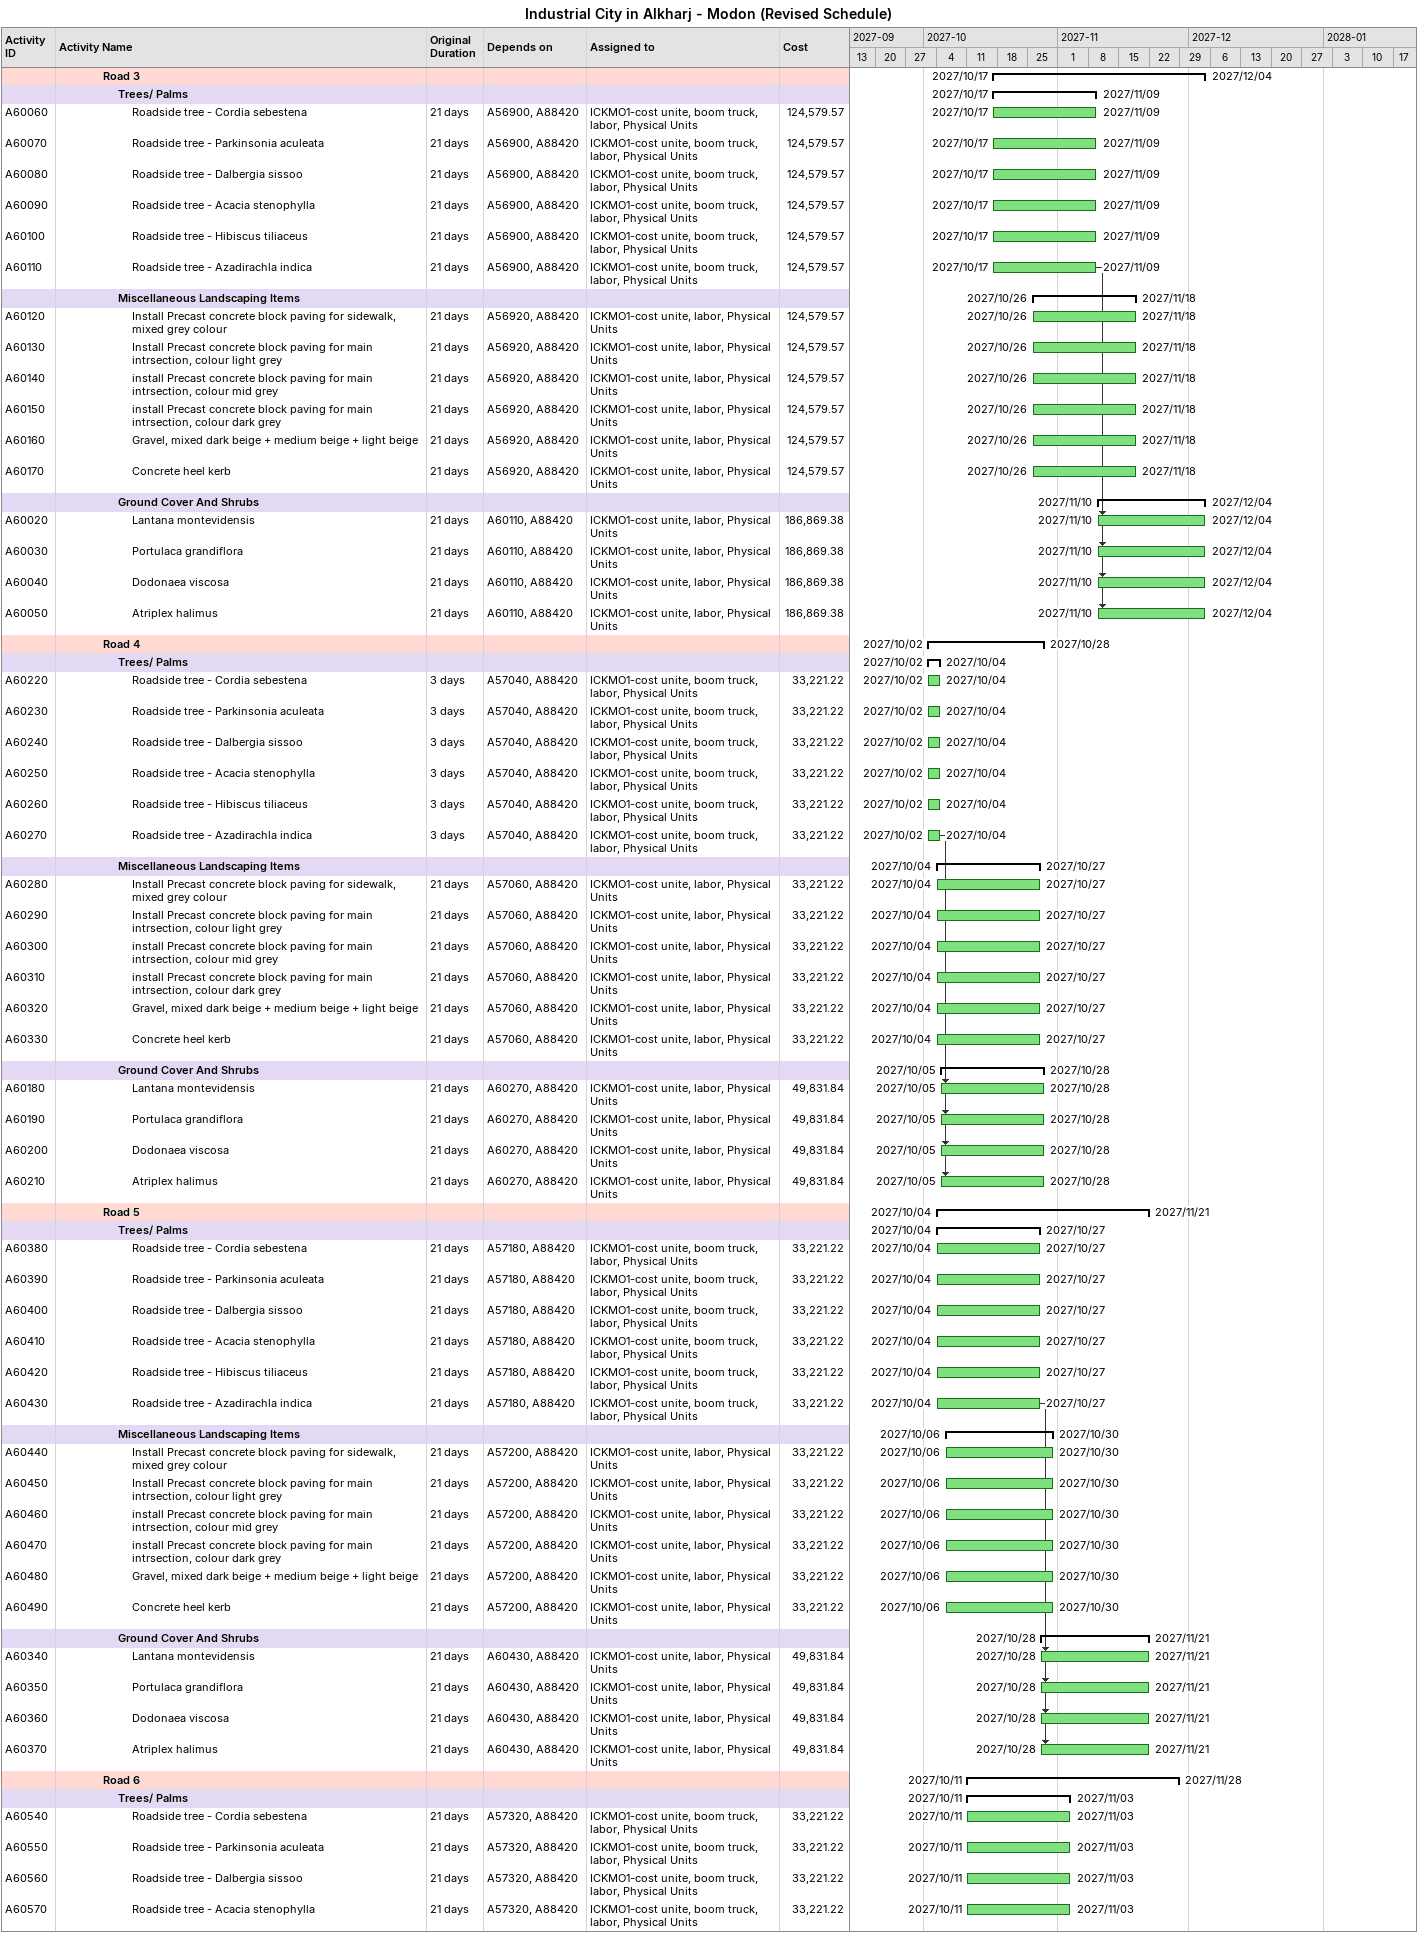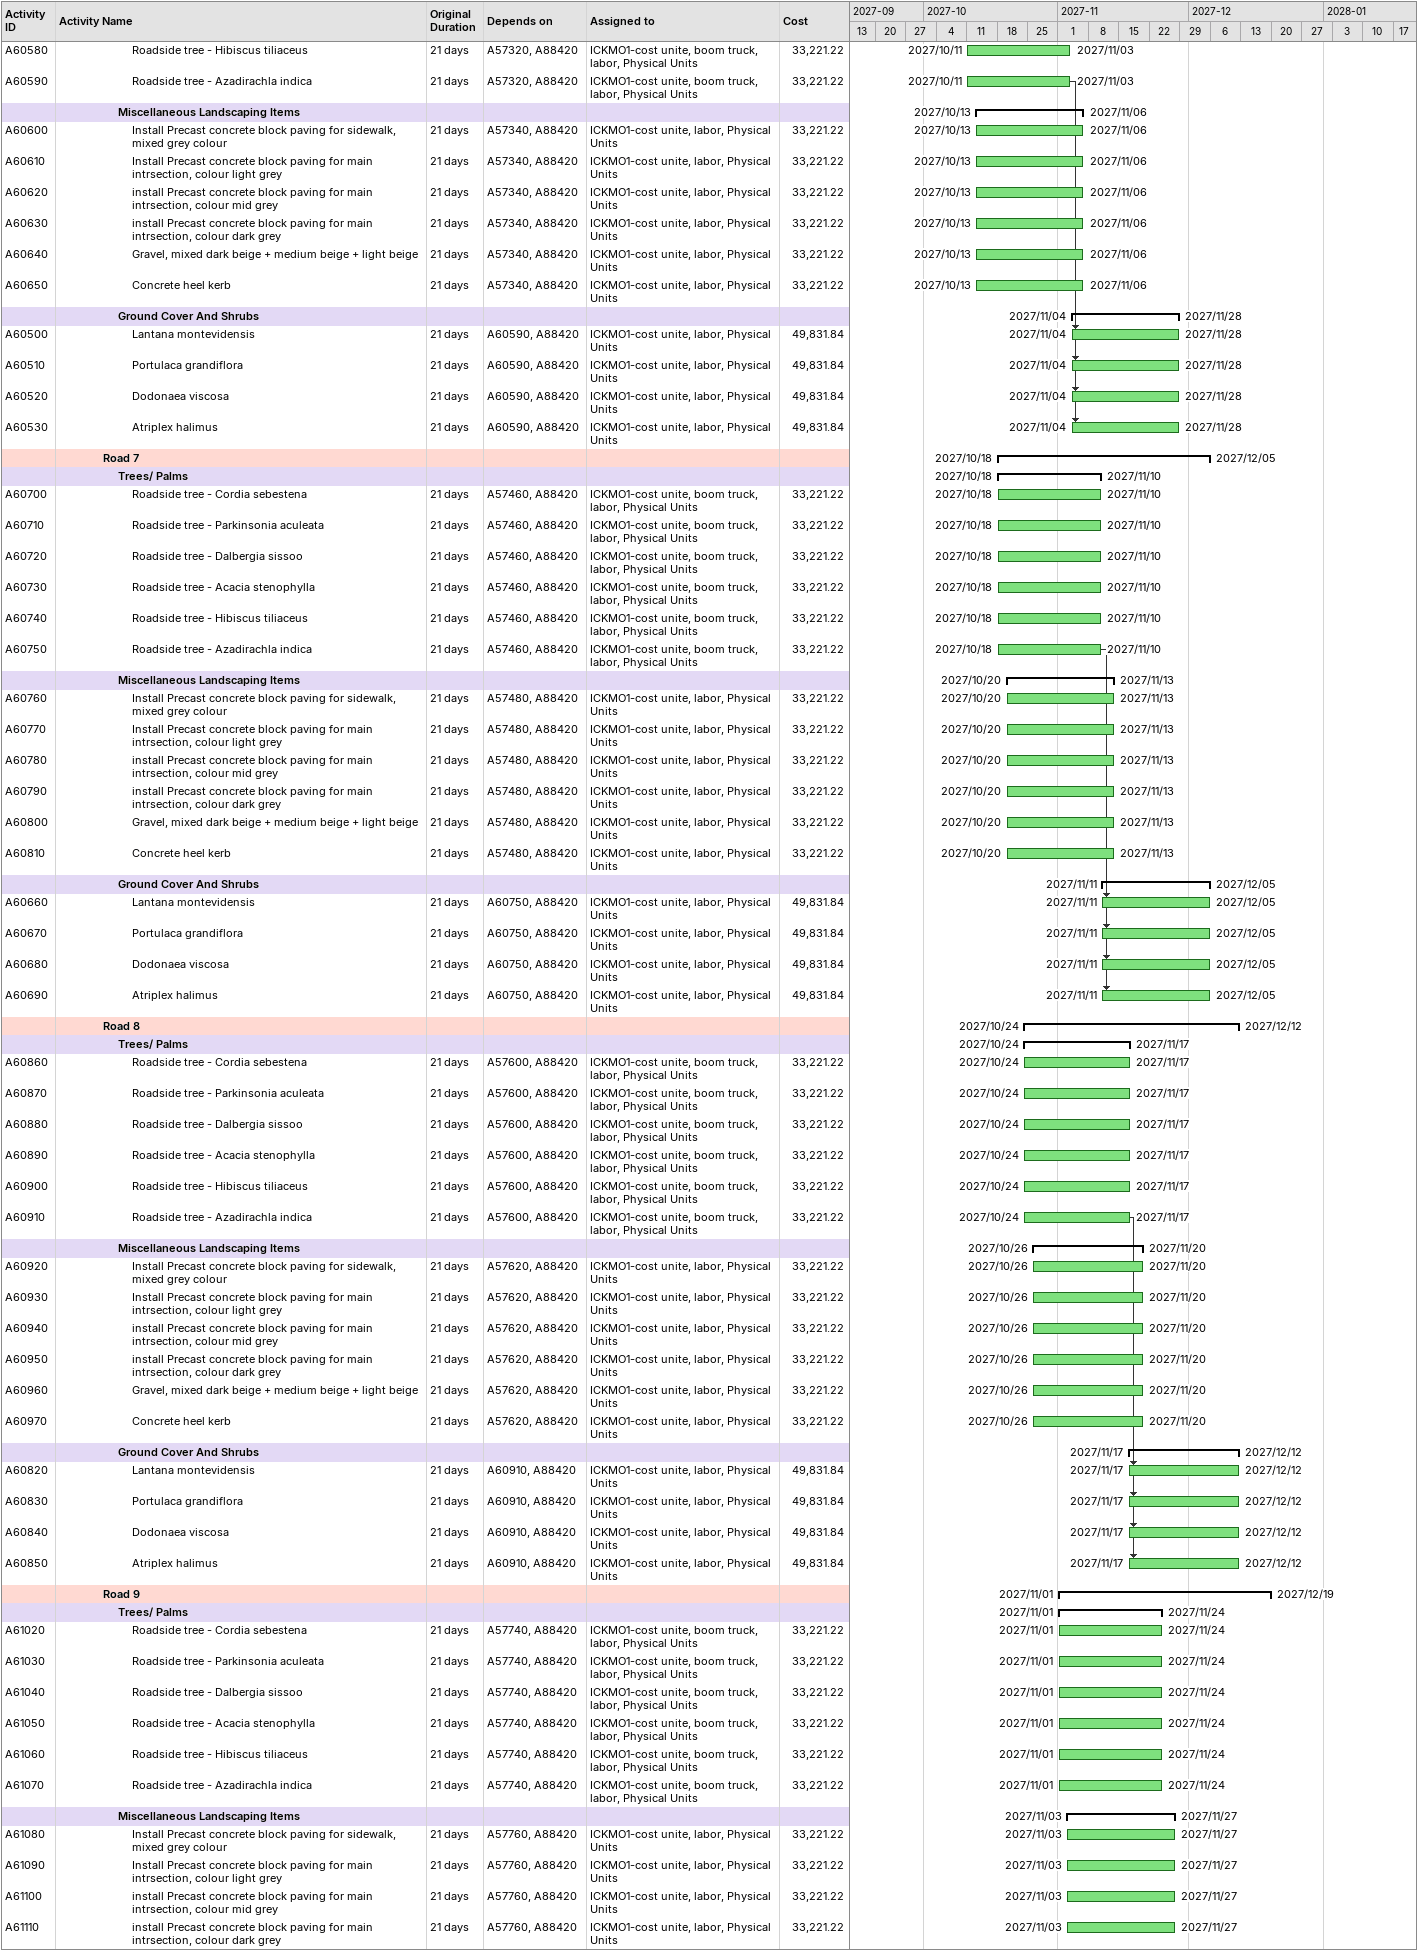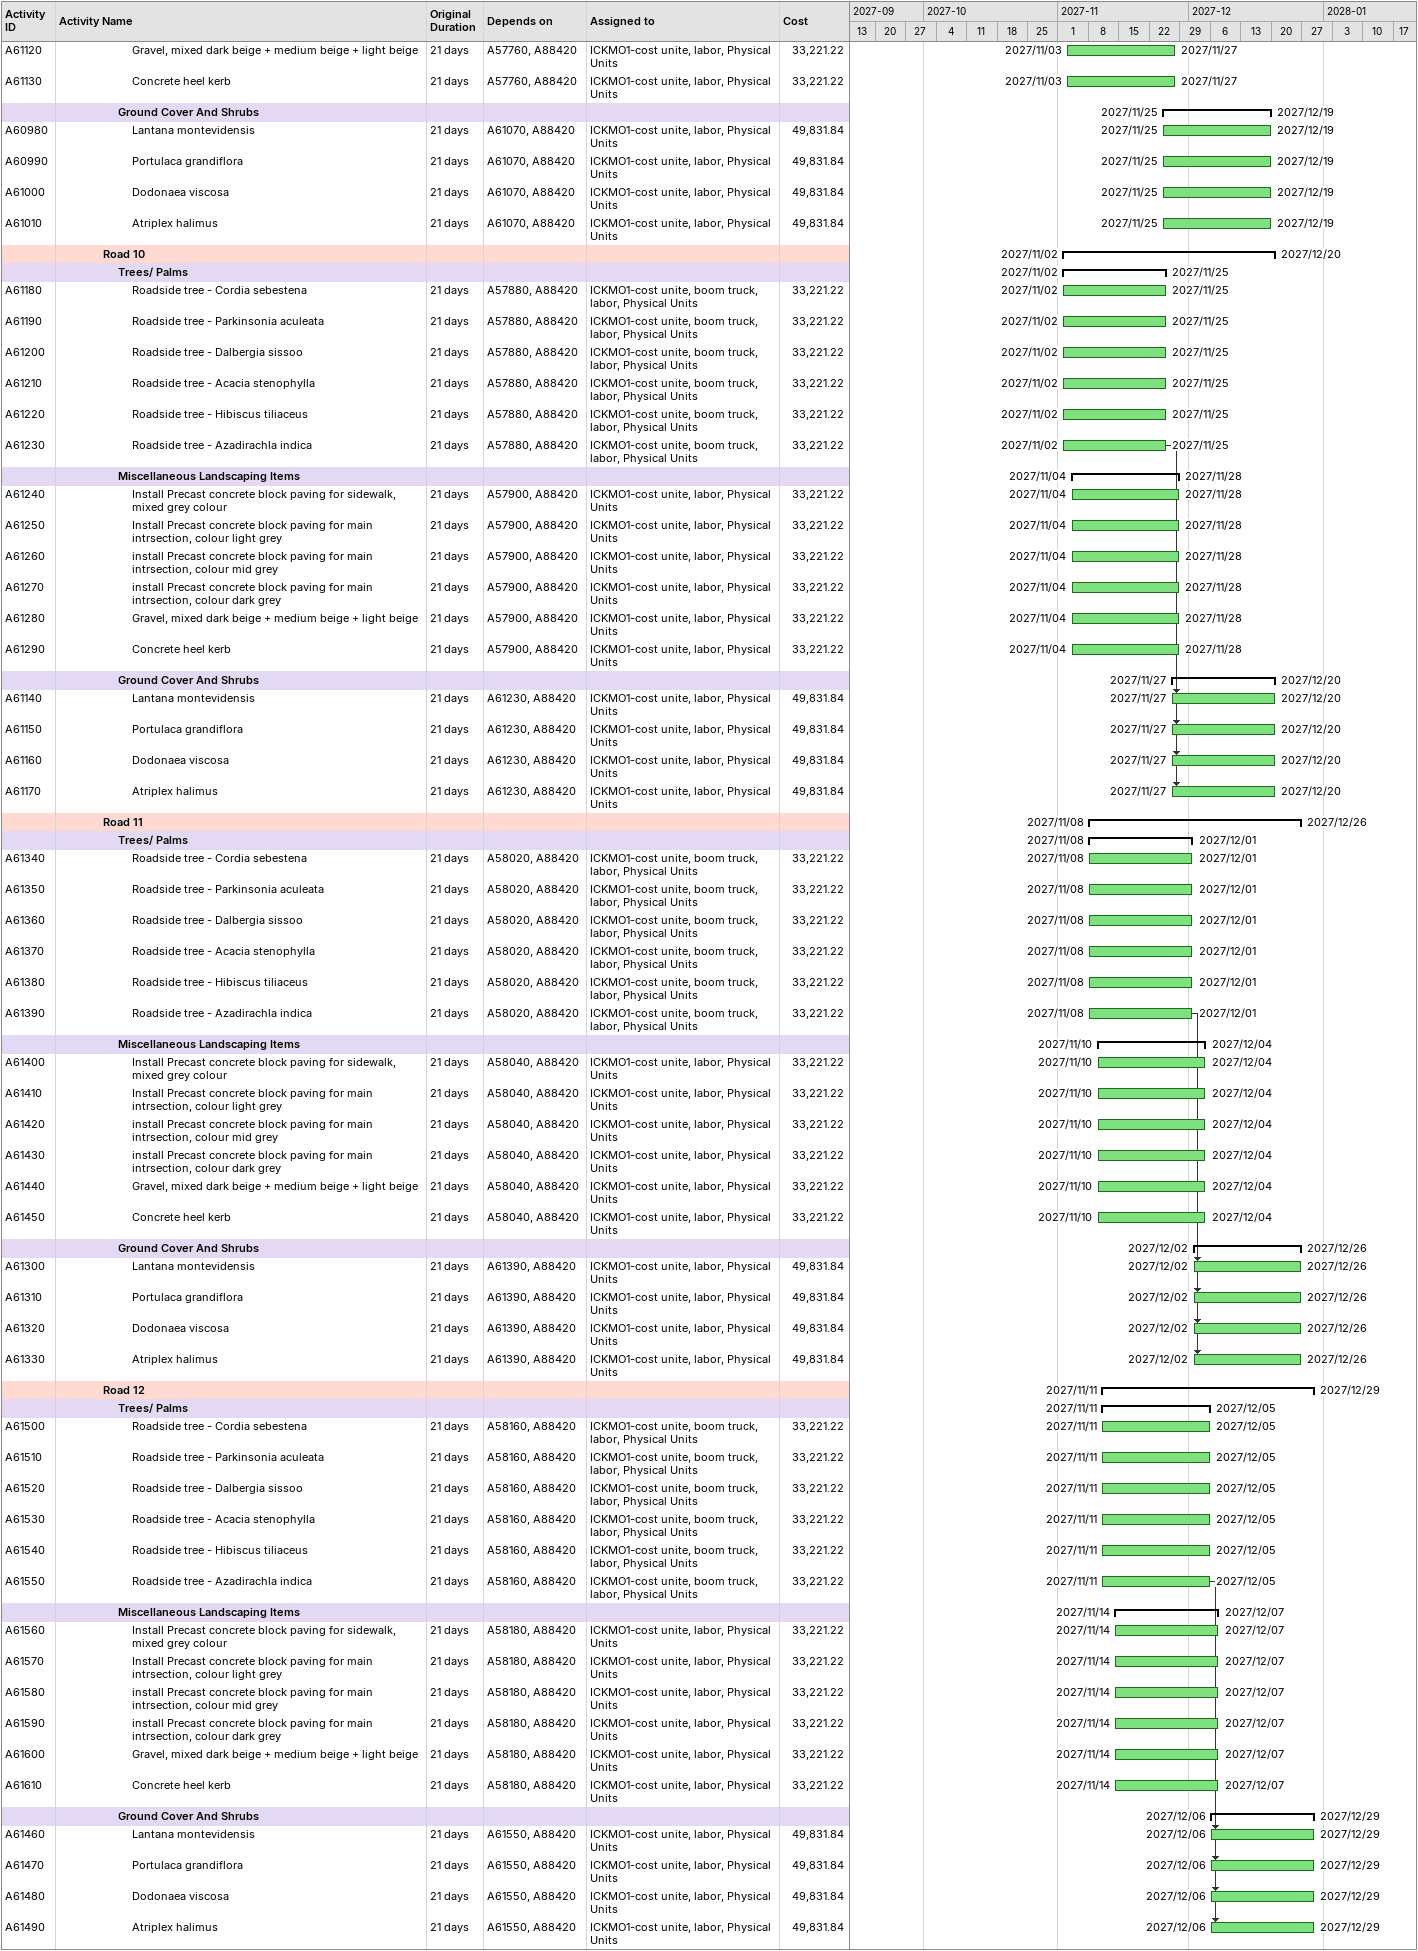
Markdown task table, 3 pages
Industrial City in Alkharj - Modon (Revised Schedule)

| ID | Level | Task | Original duration | Start | Finish | Predecessors | Resources | Cost |
|---|---|---|---|---|---|---|---|---|
|  | 4 | **Road 3** |  | 2027-10-17 | 2027-12-04 |  |  |  |
|  | 5 | **Trees/ Palms** |  | 2027-10-17 | 2027-11-09 |  |  |  |
| A60060 | 6 | Roadside tree - Cordia sebestena | 21d | 2027-10-17 | 2027-11-09 | A56900, A88420 | ICKMO1-cost unite, boom truck, labor, Physical Units | 124579.57 |
| A60070 | 6 | Roadside tree - Parkinsonia aculeata | 21d | 2027-10-17 | 2027-11-09 | A56900, A88420 | ICKMO1-cost unite, boom truck, labor, Physical Units | 124579.57 |
| A60080 | 6 | Roadside tree - Dalbergia sissoo | 21d | 2027-10-17 | 2027-11-09 | A56900, A88420 | ICKMO1-cost unite, boom truck, labor, Physical Units | 124579.57 |
| A60090 | 6 | Roadside tree - Acacia stenophylla | 21d | 2027-10-17 | 2027-11-09 | A56900, A88420 | ICKMO1-cost unite, boom truck, labor, Physical Units | 124579.57 |
| A60100 | 6 | Roadside tree - Hibiscus tiliaceus | 21d | 2027-10-17 | 2027-11-09 | A56900, A88420 | ICKMO1-cost unite, boom truck, labor, Physical Units | 124579.57 |
| A60110 | 6 | Roadside tree - Azadirachla indica | 21d | 2027-10-17 | 2027-11-09 | A56900, A88420 | ICKMO1-cost unite, boom truck, labor, Physical Units | 124579.57 |
|  | 5 | **Miscellaneous Landscaping Items** |  | 2027-10-26 | 2027-11-18 |  |  |  |
| A60120 | 6 | Install Precast concrete block paving for sidewalk, mixed grey colour | 21d | 2027-10-26 | 2027-11-18 | A56920, A88420 | ICKMO1-cost unite, labor, Physical Units | 124579.57 |
| A60130 | 6 | Install Precast concrete block paving for main intrsection, colour light grey | 21d | 2027-10-26 | 2027-11-18 | A56920, A88420 | ICKMO1-cost unite, labor, Physical Units | 124579.57 |
| A60140 | 6 | install Precast concrete block paving for main intrsection, colour mid grey | 21d | 2027-10-26 | 2027-11-18 | A56920, A88420 | ICKMO1-cost unite, labor, Physical Units | 124579.57 |
| A60150 | 6 | install Precast concrete block paving for main intrsection, colour dark grey | 21d | 2027-10-26 | 2027-11-18 | A56920, A88420 | ICKMO1-cost unite, labor, Physical Units | 124579.57 |
| A60160 | 6 | Gravel, mixed dark beige + medium beige + light beige | 21d | 2027-10-26 | 2027-11-18 | A56920, A88420 | ICKMO1-cost unite, labor, Physical Units | 124579.57 |
| A60170 | 6 | Concrete heel kerb | 21d | 2027-10-26 | 2027-11-18 | A56920, A88420 | ICKMO1-cost unite, labor, Physical Units | 124579.57 |
|  | 5 | **Ground Cover And Shrubs** |  | 2027-11-10 | 2027-12-04 |  |  |  |
| A60020 | 6 | Lantana montevidensis | 21d | 2027-11-10 | 2027-12-04 | A60110, A88420 | ICKMO1-cost unite, labor, Physical Units | 186869.38 |
| A60030 | 6 | Portulaca grandiflora | 21d | 2027-11-10 | 2027-12-04 | A60110, A88420 | ICKMO1-cost unite, labor, Physical Units | 186869.38 |
| A60040 | 6 | Dodonaea viscosa | 21d | 2027-11-10 | 2027-12-04 | A60110, A88420 | ICKMO1-cost unite, labor, Physical Units | 186869.38 |
| A60050 | 6 | Atriplex halimus | 21d | 2027-11-10 | 2027-12-04 | A60110, A88420 | ICKMO1-cost unite, labor, Physical Units | 186869.38 |
|  | 4 | **Road 4** |  | 2027-10-02 | 2027-10-28 |  |  |  |
|  | 5 | **Trees/ Palms** |  | 2027-10-02 | 2027-10-04 |  |  |  |
| A60220 | 6 | Roadside tree - Cordia sebestena | 3d | 2027-10-02 | 2027-10-04 | A57040, A88420 | ICKMO1-cost unite, boom truck, labor, Physical Units | 33221.22 |
| A60230 | 6 | Roadside tree - Parkinsonia aculeata | 3d | 2027-10-02 | 2027-10-04 | A57040, A88420 | ICKMO1-cost unite, boom truck, labor, Physical Units | 33221.22 |
| A60240 | 6 | Roadside tree - Dalbergia sissoo | 3d | 2027-10-02 | 2027-10-04 | A57040, A88420 | ICKMO1-cost unite, boom truck, labor, Physical Units | 33221.22 |
| A60250 | 6 | Roadside tree - Acacia stenophylla | 3d | 2027-10-02 | 2027-10-04 | A57040, A88420 | ICKMO1-cost unite, boom truck, labor, Physical Units | 33221.22 |
| A60260 | 6 | Roadside tree - Hibiscus tiliaceus | 3d | 2027-10-02 | 2027-10-04 | A57040, A88420 | ICKMO1-cost unite, boom truck, labor, Physical Units | 33221.22 |
| A60270 | 6 | Roadside tree - Azadirachla indica | 3d | 2027-10-02 | 2027-10-04 | A57040, A88420 | ICKMO1-cost unite, boom truck, labor, Physical Units | 33221.22 |
|  | 5 | **Miscellaneous Landscaping Items** |  | 2027-10-04 | 2027-10-27 |  |  |  |
| A60280 | 6 | Install Precast concrete block paving for sidewalk, mixed grey colour | 21d | 2027-10-04 | 2027-10-27 | A57060, A88420 | ICKMO1-cost unite, labor, Physical Units | 33221.22 |
| A60290 | 6 | Install Precast concrete block paving for main intrsection, colour light grey | 21d | 2027-10-04 | 2027-10-27 | A57060, A88420 | ICKMO1-cost unite, labor, Physical Units | 33221.22 |
| A60300 | 6 | install Precast concrete block paving for main intrsection, colour mid grey | 21d | 2027-10-04 | 2027-10-27 | A57060, A88420 | ICKMO1-cost unite, labor, Physical Units | 33221.22 |
| A60310 | 6 | install Precast concrete block paving for main intrsection, colour dark grey | 21d | 2027-10-04 | 2027-10-27 | A57060, A88420 | ICKMO1-cost unite, labor, Physical Units | 33221.22 |
| A60320 | 6 | Gravel, mixed dark beige + medium beige + light beige | 21d | 2027-10-04 | 2027-10-27 | A57060, A88420 | ICKMO1-cost unite, labor, Physical Units | 33221.22 |
| A60330 | 6 | Concrete heel kerb | 21d | 2027-10-04 | 2027-10-27 | A57060, A88420 | ICKMO1-cost unite, labor, Physical Units | 33221.22 |
|  | 5 | **Ground Cover And Shrubs** |  | 2027-10-05 | 2027-10-28 |  |  |  |
| A60180 | 6 | Lantana montevidensis | 21d | 2027-10-05 | 2027-10-28 | A60270, A88420 | ICKMO1-cost unite, labor, Physical Units | 49831.84 |
| A60190 | 6 | Portulaca grandiflora | 21d | 2027-10-05 | 2027-10-28 | A60270, A88420 | ICKMO1-cost unite, labor, Physical Units | 49831.84 |
| A60200 | 6 | Dodonaea viscosa | 21d | 2027-10-05 | 2027-10-28 | A60270, A88420 | ICKMO1-cost unite, labor, Physical Units | 49831.84 |
| A60210 | 6 | Atriplex halimus | 21d | 2027-10-05 | 2027-10-28 | A60270, A88420 | ICKMO1-cost unite, labor, Physical Units | 49831.84 |
|  | 4 | **Road 5** |  | 2027-10-04 | 2027-11-21 |  |  |  |
|  | 5 | **Trees/ Palms** |  | 2027-10-04 | 2027-10-27 |  |  |  |
| A60380 | 6 | Roadside tree - Cordia sebestena | 21d | 2027-10-04 | 2027-10-27 | A57180, A88420 | ICKMO1-cost unite, boom truck, labor, Physical Units | 33221.22 |
| A60390 | 6 | Roadside tree - Parkinsonia aculeata | 21d | 2027-10-04 | 2027-10-27 | A57180, A88420 | ICKMO1-cost unite, boom truck, labor, Physical Units | 33221.22 |
| A60400 | 6 | Roadside tree - Dalbergia sissoo | 21d | 2027-10-04 | 2027-10-27 | A57180, A88420 | ICKMO1-cost unite, boom truck, labor, Physical Units | 33221.22 |
| A60410 | 6 | Roadside tree - Acacia stenophylla | 21d | 2027-10-04 | 2027-10-27 | A57180, A88420 | ICKMO1-cost unite, boom truck, labor, Physical Units | 33221.22 |
| A60420 | 6 | Roadside tree - Hibiscus tiliaceus | 21d | 2027-10-04 | 2027-10-27 | A57180, A88420 | ICKMO1-cost unite, boom truck, labor, Physical Units | 33221.22 |
| A60430 | 6 | Roadside tree - Azadirachla indica | 21d | 2027-10-04 | 2027-10-27 | A57180, A88420 | ICKMO1-cost unite, boom truck, labor, Physical Units | 33221.22 |
|  | 5 | **Miscellaneous Landscaping Items** |  | 2027-10-06 | 2027-10-30 |  |  |  |
| A60440 | 6 | Install Precast concrete block paving for sidewalk, mixed grey colour | 21d | 2027-10-06 | 2027-10-30 | A57200, A88420 | ICKMO1-cost unite, labor, Physical Units | 33221.22 |
| A60450 | 6 | Install Precast concrete block paving for main intrsection, colour light grey | 21d | 2027-10-06 | 2027-10-30 | A57200, A88420 | ICKMO1-cost unite, labor, Physical Units | 33221.22 |
| A60460 | 6 | install Precast concrete block paving for main intrsection, colour mid grey | 21d | 2027-10-06 | 2027-10-30 | A57200, A88420 | ICKMO1-cost unite, labor, Physical Units | 33221.22 |
| A60470 | 6 | install Precast concrete block paving for main intrsection, colour dark grey | 21d | 2027-10-06 | 2027-10-30 | A57200, A88420 | ICKMO1-cost unite, labor, Physical Units | 33221.22 |
| A60480 | 6 | Gravel, mixed dark beige + medium beige + light beige | 21d | 2027-10-06 | 2027-10-30 | A57200, A88420 | ICKMO1-cost unite, labor, Physical Units | 33221.22 |
| A60490 | 6 | Concrete heel kerb | 21d | 2027-10-06 | 2027-10-30 | A57200, A88420 | ICKMO1-cost unite, labor, Physical Units | 33221.22 |
|  | 5 | **Ground Cover And Shrubs** |  | 2027-10-28 | 2027-11-21 |  |  |  |
| A60340 | 6 | Lantana montevidensis | 21d | 2027-10-28 | 2027-11-21 | A60430, A88420 | ICKMO1-cost unite, labor, Physical Units | 49831.84 |
| A60350 | 6 | Portulaca grandiflora | 21d | 2027-10-28 | 2027-11-21 | A60430, A88420 | ICKMO1-cost unite, labor, Physical Units | 49831.84 |
| A60360 | 6 | Dodonaea viscosa | 21d | 2027-10-28 | 2027-11-21 | A60430, A88420 | ICKMO1-cost unite, labor, Physical Units | 49831.84 |
| A60370 | 6 | Atriplex halimus | 21d | 2027-10-28 | 2027-11-21 | A60430, A88420 | ICKMO1-cost unite, labor, Physical Units | 49831.84 |
|  | 4 | **Road 6** |  | 2027-10-11 | 2027-11-28 |  |  |  |
|  | 5 | **Trees/ Palms** |  | 2027-10-11 | 2027-11-03 |  |  |  |
| A60540 | 6 | Roadside tree - Cordia sebestena | 21d | 2027-10-11 | 2027-11-03 | A57320, A88420 | ICKMO1-cost unite, boom truck, labor, Physical Units | 33221.22 |
| A60550 | 6 | Roadside tree - Parkinsonia aculeata | 21d | 2027-10-11 | 2027-11-03 | A57320, A88420 | ICKMO1-cost unite, boom truck, labor, Physical Units | 33221.22 |
| A60560 | 6 | Roadside tree - Dalbergia sissoo | 21d | 2027-10-11 | 2027-11-03 | A57320, A88420 | ICKMO1-cost unite, boom truck, labor, Physical Units | 33221.22 |
| A60570 | 6 | Roadside tree - Acacia stenophylla | 21d | 2027-10-11 | 2027-11-03 | A57320, A88420 | ICKMO1-cost unite, boom truck, labor, Physical Units | 33221.22 |
| A60580 | 6 | Roadside tree - Hibiscus tiliaceus | 21d | 2027-10-11 | 2027-11-03 | A57320, A88420 | ICKMO1-cost unite, boom truck, labor, Physical Units | 33221.22 |
| A60590 | 6 | Roadside tree - Azadirachla indica | 21d | 2027-10-11 | 2027-11-03 | A57320, A88420 | ICKMO1-cost unite, boom truck, labor, Physical Units | 33221.22 |
|  | 5 | **Miscellaneous Landscaping Items** |  | 2027-10-13 | 2027-11-06 |  |  |  |
| A60600 | 6 | Install Precast concrete block paving for sidewalk, mixed grey colour | 21d | 2027-10-13 | 2027-11-06 | A57340, A88420 | ICKMO1-cost unite, labor, Physical Units | 33221.22 |
| A60610 | 6 | Install Precast concrete block paving for main intrsection, colour light grey | 21d | 2027-10-13 | 2027-11-06 | A57340, A88420 | ICKMO1-cost unite, labor, Physical Units | 33221.22 |
| A60620 | 6 | install Precast concrete block paving for main intrsection, colour mid grey | 21d | 2027-10-13 | 2027-11-06 | A57340, A88420 | ICKMO1-cost unite, labor, Physical Units | 33221.22 |
| A60630 | 6 | install Precast concrete block paving for main intrsection, colour dark grey | 21d | 2027-10-13 | 2027-11-06 | A57340, A88420 | ICKMO1-cost unite, labor, Physical Units | 33221.22 |
| A60640 | 6 | Gravel, mixed dark beige + medium beige + light beige | 21d | 2027-10-13 | 2027-11-06 | A57340, A88420 | ICKMO1-cost unite, labor, Physical Units | 33221.22 |
| A60650 | 6 | Concrete heel kerb | 21d | 2027-10-13 | 2027-11-06 | A57340, A88420 | ICKMO1-cost unite, labor, Physical Units | 33221.22 |
|  | 5 | **Ground Cover And Shrubs** |  | 2027-11-04 | 2027-11-28 |  |  |  |
| A60500 | 6 | Lantana montevidensis | 21d | 2027-11-04 | 2027-11-28 | A60590, A88420 | ICKMO1-cost unite, labor, Physical Units | 49831.84 |
| A60510 | 6 | Portulaca grandiflora | 21d | 2027-11-04 | 2027-11-28 | A60590, A88420 | ICKMO1-cost unite, labor, Physical Units | 49831.84 |
| A60520 | 6 | Dodonaea viscosa | 21d | 2027-11-04 | 2027-11-28 | A60590, A88420 | ICKMO1-cost unite, labor, Physical Units | 49831.84 |
| A60530 | 6 | Atriplex halimus | 21d | 2027-11-04 | 2027-11-28 | A60590, A88420 | ICKMO1-cost unite, labor, Physical Units | 49831.84 |
|  | 4 | **Road 7** |  | 2027-10-18 | 2027-12-05 |  |  |  |
|  | 5 | **Trees/ Palms** |  | 2027-10-18 | 2027-11-10 |  |  |  |
| A60700 | 6 | Roadside tree - Cordia sebestena | 21d | 2027-10-18 | 2027-11-10 | A57460, A88420 | ICKMO1-cost unite, boom truck, labor, Physical Units | 33221.22 |
| A60710 | 6 | Roadside tree - Parkinsonia aculeata | 21d | 2027-10-18 | 2027-11-10 | A57460, A88420 | ICKMO1-cost unite, boom truck, labor, Physical Units | 33221.22 |
| A60720 | 6 | Roadside tree - Dalbergia sissoo | 21d | 2027-10-18 | 2027-11-10 | A57460, A88420 | ICKMO1-cost unite, boom truck, labor, Physical Units | 33221.22 |
| A60730 | 6 | Roadside tree - Acacia stenophylla | 21d | 2027-10-18 | 2027-11-10 | A57460, A88420 | ICKMO1-cost unite, boom truck, labor, Physical Units | 33221.22 |
| A60740 | 6 | Roadside tree - Hibiscus tiliaceus | 21d | 2027-10-18 | 2027-11-10 | A57460, A88420 | ICKMO1-cost unite, boom truck, labor, Physical Units | 33221.22 |
| A60750 | 6 | Roadside tree - Azadirachla indica | 21d | 2027-10-18 | 2027-11-10 | A57460, A88420 | ICKMO1-cost unite, boom truck, labor, Physical Units | 33221.22 |
|  | 5 | **Miscellaneous Landscaping Items** |  | 2027-10-20 | 2027-11-13 |  |  |  |
| A60760 | 6 | Install Precast concrete block paving for sidewalk, mixed grey colour | 21d | 2027-10-20 | 2027-11-13 | A57480, A88420 | ICKMO1-cost unite, labor, Physical Units | 33221.22 |
| A60770 | 6 | Install Precast concrete block paving for main intrsection, colour light grey | 21d | 2027-10-20 | 2027-11-13 | A57480, A88420 | ICKMO1-cost unite, labor, Physical Units | 33221.22 |
| A60780 | 6 | install Precast concrete block paving for main intrsection, colour mid grey | 21d | 2027-10-20 | 2027-11-13 | A57480, A88420 | ICKMO1-cost unite, labor, Physical Units | 33221.22 |
| A60790 | 6 | install Precast concrete block paving for main intrsection, colour dark grey | 21d | 2027-10-20 | 2027-11-13 | A57480, A88420 | ICKMO1-cost unite, labor, Physical Units | 33221.22 |
| A60800 | 6 | Gravel, mixed dark beige + medium beige + light beige | 21d | 2027-10-20 | 2027-11-13 | A57480, A88420 | ICKMO1-cost unite, labor, Physical Units | 33221.22 |
| A60810 | 6 | Concrete heel kerb | 21d | 2027-10-20 | 2027-11-13 | A57480, A88420 | ICKMO1-cost unite, labor, Physical Units | 33221.22 |
|  | 5 | **Ground Cover And Shrubs** |  | 2027-11-11 | 2027-12-05 |  |  |  |
| A60660 | 6 | Lantana montevidensis | 21d | 2027-11-11 | 2027-12-05 | A60750, A88420 | ICKMO1-cost unite, labor, Physical Units | 49831.84 |
| A60670 | 6 | Portulaca grandiflora | 21d | 2027-11-11 | 2027-12-05 | A60750, A88420 | ICKMO1-cost unite, labor, Physical Units | 49831.84 |
| A60680 | 6 | Dodonaea viscosa | 21d | 2027-11-11 | 2027-12-05 | A60750, A88420 | ICKMO1-cost unite, labor, Physical Units | 49831.84 |
| A60690 | 6 | Atriplex halimus | 21d | 2027-11-11 | 2027-12-05 | A60750, A88420 | ICKMO1-cost unite, labor, Physical Units | 49831.84 |
|  | 4 | **Road 8** |  | 2027-10-24 | 2027-12-12 |  |  |  |
|  | 5 | **Trees/ Palms** |  | 2027-10-24 | 2027-11-17 |  |  |  |
| A60860 | 6 | Roadside tree - Cordia sebestena | 21d | 2027-10-24 | 2027-11-17 | A57600, A88420 | ICKMO1-cost unite, boom truck, labor, Physical Units | 33221.22 |
| A60870 | 6 | Roadside tree - Parkinsonia aculeata | 21d | 2027-10-24 | 2027-11-17 | A57600, A88420 | ICKMO1-cost unite, boom truck, labor, Physical Units | 33221.22 |
| A60880 | 6 | Roadside tree - Dalbergia sissoo | 21d | 2027-10-24 | 2027-11-17 | A57600, A88420 | ICKMO1-cost unite, boom truck, labor, Physical Units | 33221.22 |
| A60890 | 6 | Roadside tree - Acacia stenophylla | 21d | 2027-10-24 | 2027-11-17 | A57600, A88420 | ICKMO1-cost unite, boom truck, labor, Physical Units | 33221.22 |
| A60900 | 6 | Roadside tree - Hibiscus tiliaceus | 21d | 2027-10-24 | 2027-11-17 | A57600, A88420 | ICKMO1-cost unite, boom truck, labor, Physical Units | 33221.22 |
| A60910 | 6 | Roadside tree - Azadirachla indica | 21d | 2027-10-24 | 2027-11-17 | A57600, A88420 | ICKMO1-cost unite, boom truck, labor, Physical Units | 33221.22 |
|  | 5 | **Miscellaneous Landscaping Items** |  | 2027-10-26 | 2027-11-20 |  |  |  |
| A60920 | 6 | Install Precast concrete block paving for sidewalk, mixed grey colour | 21d | 2027-10-26 | 2027-11-20 | A57620, A88420 | ICKMO1-cost unite, labor, Physical Units | 33221.22 |
| A60930 | 6 | Install Precast concrete block paving for main intrsection, colour light grey | 21d | 2027-10-26 | 2027-11-20 | A57620, A88420 | ICKMO1-cost unite, labor, Physical Units | 33221.22 |
| A60940 | 6 | install Precast concrete block paving for main intrsection, colour mid grey | 21d | 2027-10-26 | 2027-11-20 | A57620, A88420 | ICKMO1-cost unite, labor, Physical Units | 33221.22 |
| A60950 | 6 | install Precast concrete block paving for main intrsection, colour dark grey | 21d | 2027-10-26 | 2027-11-20 | A57620, A88420 | ICKMO1-cost unite, labor, Physical Units | 33221.22 |
| A60960 | 6 | Gravel, mixed dark beige + medium beige + light beige | 21d | 2027-10-26 | 2027-11-20 | A57620, A88420 | ICKMO1-cost unite, labor, Physical Units | 33221.22 |
| A60970 | 6 | Concrete heel kerb | 21d | 2027-10-26 | 2027-11-20 | A57620, A88420 | ICKMO1-cost unite, labor, Physical Units | 33221.22 |
|  | 5 | **Ground Cover And Shrubs** |  | 2027-11-17 | 2027-12-12 |  |  |  |
| A60820 | 6 | Lantana montevidensis | 21d | 2027-11-17 | 2027-12-12 | A60910, A88420 | ICKMO1-cost unite, labor, Physical Units | 49831.84 |
| A60830 | 6 | Portulaca grandiflora | 21d | 2027-11-17 | 2027-12-12 | A60910, A88420 | ICKMO1-cost unite, labor, Physical Units | 49831.84 |
| A60840 | 6 | Dodonaea viscosa | 21d | 2027-11-17 | 2027-12-12 | A60910, A88420 | ICKMO1-cost unite, labor, Physical Units | 49831.84 |
| A60850 | 6 | Atriplex halimus | 21d | 2027-11-17 | 2027-12-12 | A60910, A88420 | ICKMO1-cost unite, labor, Physical Units | 49831.84 |
|  | 4 | **Road 9** |  | 2027-11-01 | 2027-12-19 |  |  |  |
|  | 5 | **Trees/ Palms** |  | 2027-11-01 | 2027-11-24 |  |  |  |
| A61020 | 6 | Roadside tree - Cordia sebestena | 21d | 2027-11-01 | 2027-11-24 | A57740, A88420 | ICKMO1-cost unite, boom truck, labor, Physical Units | 33221.22 |
| A61030 | 6 | Roadside tree - Parkinsonia aculeata | 21d | 2027-11-01 | 2027-11-24 | A57740, A88420 | ICKMO1-cost unite, boom truck, labor, Physical Units | 33221.22 |
| A61040 | 6 | Roadside tree - Dalbergia sissoo | 21d | 2027-11-01 | 2027-11-24 | A57740, A88420 | ICKMO1-cost unite, boom truck, labor, Physical Units | 33221.22 |
| A61050 | 6 | Roadside tree - Acacia stenophylla | 21d | 2027-11-01 | 2027-11-24 | A57740, A88420 | ICKMO1-cost unite, boom truck, labor, Physical Units | 33221.22 |
| A61060 | 6 | Roadside tree - Hibiscus tiliaceus | 21d | 2027-11-01 | 2027-11-24 | A57740, A88420 | ICKMO1-cost unite, boom truck, labor, Physical Units | 33221.22 |
| A61070 | 6 | Roadside tree - Azadirachla indica | 21d | 2027-11-01 | 2027-11-24 | A57740, A88420 | ICKMO1-cost unite, boom truck, labor, Physical Units | 33221.22 |
|  | 5 | **Miscellaneous Landscaping Items** |  | 2027-11-03 | 2027-11-27 |  |  |  |
| A61080 | 6 | Install Precast concrete block paving for sidewalk, mixed grey colour | 21d | 2027-11-03 | 2027-11-27 | A57760, A88420 | ICKMO1-cost unite, labor, Physical Units | 33221.22 |
| A61090 | 6 | Install Precast concrete block paving for main intrsection, colour light grey | 21d | 2027-11-03 | 2027-11-27 | A57760, A88420 | ICKMO1-cost unite, labor, Physical Units | 33221.22 |
| A61100 | 6 | install Precast concrete block paving for main intrsection, colour mid grey | 21d | 2027-11-03 | 2027-11-27 | A57760, A88420 | ICKMO1-cost unite, labor, Physical Units | 33221.22 |
| A61110 | 6 | install Precast concrete block paving for main intrsection, colour dark grey | 21d | 2027-11-03 | 2027-11-27 | A57760, A88420 | ICKMO1-cost unite, labor, Physical Units | 33221.22 |
| A61120 | 6 | Gravel, mixed dark beige + medium beige + light beige | 21d | 2027-11-03 | 2027-11-27 | A57760, A88420 | ICKMO1-cost unite, labor, Physical Units | 33221.22 |
| A61130 | 6 | Concrete heel kerb | 21d | 2027-11-03 | 2027-11-27 | A57760, A88420 | ICKMO1-cost unite, labor, Physical Units | 33221.22 |
|  | 5 | **Ground Cover And Shrubs** |  | 2027-11-25 | 2027-12-19 |  |  |  |
| A60980 | 6 | Lantana montevidensis | 21d | 2027-11-25 | 2027-12-19 | A61070, A88420 | ICKMO1-cost unite, labor, Physical Units | 49831.84 |
| A60990 | 6 | Portulaca grandiflora | 21d | 2027-11-25 | 2027-12-19 | A61070, A88420 | ICKMO1-cost unite, labor, Physical Units | 49831.84 |
| A61000 | 6 | Dodonaea viscosa | 21d | 2027-11-25 | 2027-12-19 | A61070, A88420 | ICKMO1-cost unite, labor, Physical Units | 49831.84 |
| A61010 | 6 | Atriplex halimus | 21d | 2027-11-25 | 2027-12-19 | A61070, A88420 | ICKMO1-cost unite, labor, Physical Units | 49831.84 |
|  | 4 | **Road 10** |  | 2027-11-02 | 2027-12-20 |  |  |  |
|  | 5 | **Trees/ Palms** |  | 2027-11-02 | 2027-11-25 |  |  |  |
| A61180 | 6 | Roadside tree - Cordia sebestena | 21d | 2027-11-02 | 2027-11-25 | A57880, A88420 | ICKMO1-cost unite, boom truck, labor, Physical Units | 33221.22 |
| A61190 | 6 | Roadside tree - Parkinsonia aculeata | 21d | 2027-11-02 | 2027-11-25 | A57880, A88420 | ICKMO1-cost unite, boom truck, labor, Physical Units | 33221.22 |
| A61200 | 6 | Roadside tree - Dalbergia sissoo | 21d | 2027-11-02 | 2027-11-25 | A57880, A88420 | ICKMO1-cost unite, boom truck, labor, Physical Units | 33221.22 |
| A61210 | 6 | Roadside tree - Acacia stenophylla | 21d | 2027-11-02 | 2027-11-25 | A57880, A88420 | ICKMO1-cost unite, boom truck, labor, Physical Units | 33221.22 |
| A61220 | 6 | Roadside tree - Hibiscus tiliaceus | 21d | 2027-11-02 | 2027-11-25 | A57880, A88420 | ICKMO1-cost unite, boom truck, labor, Physical Units | 33221.22 |
| A61230 | 6 | Roadside tree - Azadirachla indica | 21d | 2027-11-02 | 2027-11-25 | A57880, A88420 | ICKMO1-cost unite, boom truck, labor, Physical Units | 33221.22 |
|  | 5 | **Miscellaneous Landscaping Items** |  | 2027-11-04 | 2027-11-28 |  |  |  |
| A61240 | 6 | Install Precast concrete block paving for sidewalk, mixed grey colour | 21d | 2027-11-04 | 2027-11-28 | A57900, A88420 | ICKMO1-cost unite, labor, Physical Units | 33221.22 |
| A61250 | 6 | Install Precast concrete block paving for main intrsection, colour light grey | 21d | 2027-11-04 | 2027-11-28 | A57900, A88420 | ICKMO1-cost unite, labor, Physical Units | 33221.22 |
| A61260 | 6 | install Precast concrete block paving for main intrsection, colour mid grey | 21d | 2027-11-04 | 2027-11-28 | A57900, A88420 | ICKMO1-cost unite, labor, Physical Units | 33221.22 |
| A61270 | 6 | install Precast concrete block paving for main intrsection, colour dark grey | 21d | 2027-11-04 | 2027-11-28 | A57900, A88420 | ICKMO1-cost unite, labor, Physical Units | 33221.22 |
| A61280 | 6 | Gravel, mixed dark beige + medium beige + light beige | 21d | 2027-11-04 | 2027-11-28 | A57900, A88420 | ICKMO1-cost unite, labor, Physical Units | 33221.22 |
| A61290 | 6 | Concrete heel kerb | 21d | 2027-11-04 | 2027-11-28 | A57900, A88420 | ICKMO1-cost unite, labor, Physical Units | 33221.22 |
|  | 5 | **Ground Cover And Shrubs** |  | 2027-11-27 | 2027-12-20 |  |  |  |
| A61140 | 6 | Lantana montevidensis | 21d | 2027-11-27 | 2027-12-20 | A61230, A88420 | ICKMO1-cost unite, labor, Physical Units | 49831.84 |
| A61150 | 6 | Portulaca grandiflora | 21d | 2027-11-27 | 2027-12-20 | A61230, A88420 | ICKMO1-cost unite, labor, Physical Units | 49831.84 |
| A61160 | 6 | Dodonaea viscosa | 21d | 2027-11-27 | 2027-12-20 | A61230, A88420 | ICKMO1-cost unite, labor, Physical Units | 49831.84 |
| A61170 | 6 | Atriplex halimus | 21d | 2027-11-27 | 2027-12-20 | A61230, A88420 | ICKMO1-cost unite, labor, Physical Units | 49831.84 |
|  | 4 | **Road 11** |  | 2027-11-08 | 2027-12-26 |  |  |  |
|  | 5 | **Trees/ Palms** |  | 2027-11-08 | 2027-12-01 |  |  |  |
| A61340 | 6 | Roadside tree - Cordia sebestena | 21d | 2027-11-08 | 2027-12-01 | A58020, A88420 | ICKMO1-cost unite, boom truck, labor, Physical Units | 33221.22 |
| A61350 | 6 | Roadside tree - Parkinsonia aculeata | 21d | 2027-11-08 | 2027-12-01 | A58020, A88420 | ICKMO1-cost unite, boom truck, labor, Physical Units | 33221.22 |
| A61360 | 6 | Roadside tree - Dalbergia sissoo | 21d | 2027-11-08 | 2027-12-01 | A58020, A88420 | ICKMO1-cost unite, boom truck, labor, Physical Units | 33221.22 |
| A61370 | 6 | Roadside tree - Acacia stenophylla | 21d | 2027-11-08 | 2027-12-01 | A58020, A88420 | ICKMO1-cost unite, boom truck, labor, Physical Units | 33221.22 |
| A61380 | 6 | Roadside tree - Hibiscus tiliaceus | 21d | 2027-11-08 | 2027-12-01 | A58020, A88420 | ICKMO1-cost unite, boom truck, labor, Physical Units | 33221.22 |
| A61390 | 6 | Roadside tree - Azadirachla indica | 21d | 2027-11-08 | 2027-12-01 | A58020, A88420 | ICKMO1-cost unite, boom truck, labor, Physical Units | 33221.22 |
|  | 5 | **Miscellaneous Landscaping Items** |  | 2027-11-10 | 2027-12-04 |  |  |  |
| A61400 | 6 | Install Precast concrete block paving for sidewalk, mixed grey colour | 21d | 2027-11-10 | 2027-12-04 | A58040, A88420 | ICKMO1-cost unite, labor, Physical Units | 33221.22 |
| A61410 | 6 | Install Precast concrete block paving for main intrsection, colour light grey | 21d | 2027-11-10 | 2027-12-04 | A58040, A88420 | ICKMO1-cost unite, labor, Physical Units | 33221.22 |
| A61420 | 6 | install Precast concrete block paving for main intrsection, colour mid grey | 21d | 2027-11-10 | 2027-12-04 | A58040, A88420 | ICKMO1-cost unite, labor, Physical Units | 33221.22 |
| A61430 | 6 | install Precast concrete block paving for main intrsection, colour dark grey | 21d | 2027-11-10 | 2027-12-04 | A58040, A88420 | ICKMO1-cost unite, labor, Physical Units | 33221.22 |
| A61440 | 6 | Gravel, mixed dark beige + medium beige + light beige | 21d | 2027-11-10 | 2027-12-04 | A58040, A88420 | ICKMO1-cost unite, labor, Physical Units | 33221.22 |
| A61450 | 6 | Concrete heel kerb | 21d | 2027-11-10 | 2027-12-04 | A58040, A88420 | ICKMO1-cost unite, labor, Physical Units | 33221.22 |
|  | 5 | **Ground Cover And Shrubs** |  | 2027-12-02 | 2027-12-26 |  |  |  |
| A61300 | 6 | Lantana montevidensis | 21d | 2027-12-02 | 2027-12-26 | A61390, A88420 | ICKMO1-cost unite, labor, Physical Units | 49831.84 |
| A61310 | 6 | Portulaca grandiflora | 21d | 2027-12-02 | 2027-12-26 | A61390, A88420 | ICKMO1-cost unite, labor, Physical Units | 49831.84 |
| A61320 | 6 | Dodonaea viscosa | 21d | 2027-12-02 | 2027-12-26 | A61390, A88420 | ICKMO1-cost unite, labor, Physical Units | 49831.84 |
| A61330 | 6 | Atriplex halimus | 21d | 2027-12-02 | 2027-12-26 | A61390, A88420 | ICKMO1-cost unite, labor, Physical Units | 49831.84 |
|  | 4 | **Road 12** |  | 2027-11-11 | 2027-12-29 |  |  |  |
|  | 5 | **Trees/ Palms** |  | 2027-11-11 | 2027-12-05 |  |  |  |
| A61500 | 6 | Roadside tree - Cordia sebestena | 21d | 2027-11-11 | 2027-12-05 | A58160, A88420 | ICKMO1-cost unite, boom truck, labor, Physical Units | 33221.22 |
| A61510 | 6 | Roadside tree - Parkinsonia aculeata | 21d | 2027-11-11 | 2027-12-05 | A58160, A88420 | ICKMO1-cost unite, boom truck, labor, Physical Units | 33221.22 |
| A61520 | 6 | Roadside tree - Dalbergia sissoo | 21d | 2027-11-11 | 2027-12-05 | A58160, A88420 | ICKMO1-cost unite, boom truck, labor, Physical Units | 33221.22 |
| A61530 | 6 | Roadside tree - Acacia stenophylla | 21d | 2027-11-11 | 2027-12-05 | A58160, A88420 | ICKMO1-cost unite, boom truck, labor, Physical Units | 33221.22 |
| A61540 | 6 | Roadside tree - Hibiscus tiliaceus | 21d | 2027-11-11 | 2027-12-05 | A58160, A88420 | ICKMO1-cost unite, boom truck, labor, Physical Units | 33221.22 |
| A61550 | 6 | Roadside tree - Azadirachla indica | 21d | 2027-11-11 | 2027-12-05 | A58160, A88420 | ICKMO1-cost unite, boom truck, labor, Physical Units | 33221.22 |
|  | 5 | **Miscellaneous Landscaping Items** |  | 2027-11-14 | 2027-12-07 |  |  |  |
| A61560 | 6 | Install Precast concrete block paving for sidewalk, mixed grey colour | 21d | 2027-11-14 | 2027-12-07 | A58180, A88420 | ICKMO1-cost unite, labor, Physical Units | 33221.22 |
| A61570 | 6 | Install Precast concrete block paving for main intrsection, colour light grey | 21d | 2027-11-14 | 2027-12-07 | A58180, A88420 | ICKMO1-cost unite, labor, Physical Units | 33221.22 |
| A61580 | 6 | install Precast concrete block paving for main intrsection, colour mid grey | 21d | 2027-11-14 | 2027-12-07 | A58180, A88420 | ICKMO1-cost unite, labor, Physical Units | 33221.22 |
| A61590 | 6 | install Precast concrete block paving for main intrsection, colour dark grey | 21d | 2027-11-14 | 2027-12-07 | A58180, A88420 | ICKMO1-cost unite, labor, Physical Units | 33221.22 |
| A61600 | 6 | Gravel, mixed dark beige + medium beige + light beige | 21d | 2027-11-14 | 2027-12-07 | A58180, A88420 | ICKMO1-cost unite, labor, Physical Units | 33221.22 |
| A61610 | 6 | Concrete heel kerb | 21d | 2027-11-14 | 2027-12-07 | A58180, A88420 | ICKMO1-cost unite, labor, Physical Units | 33221.22 |
|  | 5 | **Ground Cover And Shrubs** |  | 2027-12-06 | 2027-12-29 |  |  |  |
| A61460 | 6 | Lantana montevidensis | 21d | 2027-12-06 | 2027-12-29 | A61550, A88420 | ICKMO1-cost unite, labor, Physical Units | 49831.84 |
| A61470 | 6 | Portulaca grandiflora | 21d | 2027-12-06 | 2027-12-29 | A61550, A88420 | ICKMO1-cost unite, labor, Physical Units | 49831.84 |
| A61480 | 6 | Dodonaea viscosa | 21d | 2027-12-06 | 2027-12-29 | A61550, A88420 | ICKMO1-cost unite, labor, Physical Units | 49831.84 |
| A61490 | 6 | Atriplex halimus | 21d | 2027-12-06 | 2027-12-29 | A61550, A88420 | ICKMO1-cost unite, labor, Physical Units | 49831.84 |
